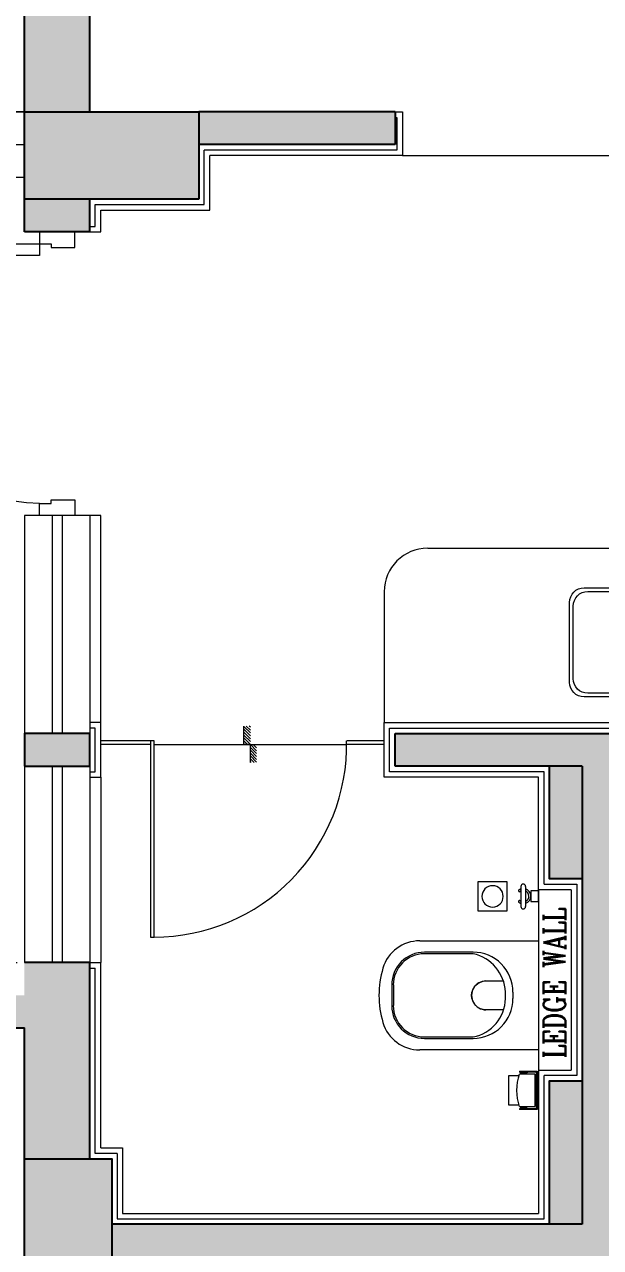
# Model space of a CAD drawing. Header units: inches. Extents: x 211391 to 214260, y -106888 to -102532.
# Drawn here: x 213129.9 to 213209.2, y -106736.6 to -106568.4 of the extents above; entities that cross this region are included whole.
import ezdxf

# ---------------------------------------------------------------- set-up
doc = ezdxf.new("R2010")
doc.units = ezdxf.units.IN
doc.header["$MEASUREMENT"] = 0
doc.linetypes.add('0226--P-00-GA 18.02.10$0$DASH', pattern=[0.35, 0.25, -0.1])
doc.linetypes.add('HIDDEN', pattern=[0.375, 0.25, -0.125])
doc.layers.get('0').update_dxf_attribs({"color": 4})
for name, color, linetype, lineweight in [('BEAM', 90, '0226--P-00-GA 18.02.10$0$DASH', 25), ('counter', 177, 'Continuous', 13), ('DOOR', 2, 'Continuous', 9), ('DROP', 1, 'Continuous', 5), ('FIXTURES', 8, 'Continuous', 9), ('GLASS', 4, 'Continuous', 18), ('HATCH', 251, 'Continuous', 13), ('HIDDEN', 8, 'Continuous', 13), ('STONE', 1, 'Continuous', 18), ('TEXT', 3, 'Continuous', 9), ('WALL', 5, 'Continuous', 25), ('window', 1, 'Continuous', 18)]:
    doc.layers.add(name, color=color, linetype=linetype, lineweight=lineweight)
doc.layers.add('COLUMN', color=6, linetype='Continuous')
doc.layers.get('BEAM').off()
doc.styles.add('dimtext', font='segoeuil.ttf', dxfattribs={"width": 0.8, "height": 3})

# ---------------------------------------------------------------- blocks, each defined once
blk = doc.blocks.new('RJeaT')
at = {"layer": 'FIXTURES', "ltscale": 0.2}
for p, q in [((1938.58, 410.34), (1938.58, 415.34)), ((1938.58, 415.34), (1940.88, 415.34)), ((1938.68, 410.44), (1938.68, 415.24)), ((1938.68, 415.24), (1940.88, 415.24)), ((1940.88, 414.94), (1938.88, 414.94)), ((1938.88, 410.74), (1938.88, 414.94)), ((1939.88, 415.24), (1939.88, 415.14)), ((1939.88, 415.14), (1940.78, 415.14)), ((1939.98, 415.14), (1939.98, 414.94)), ((1940.68, 415.14), (1940.68, 414.94)), ((1940.78, 415.14), (1940.78, 415.24)), ((1940.88, 415.24), (1940.88, 415.34)), ((1942.28, 414.74), (1940.98, 414.74)), ((1942.28, 410.94), (1942.28, 414.74)), ((1938.58, 413.74), (1938.38, 413.74)), ((1938.38, 411.94), (1938.38, 413.74)), ((1938.58, 411.94), (1938.38, 411.94)), ((1940.98, 410.94), (1942.28, 410.94)), ((1940.88, 410.34), (1938.58, 410.34)), ((1940.88, 410.44), (1938.68, 410.44)), ((1938.68, 410.44), (1940.88, 410.44)), ((1938.88, 410.74), (1940.88, 410.74)), ((1939.88, 410.44), (1939.88, 410.54)), ((1939.88, 410.54), (1940.78, 410.54)), ((1939.98, 410.74), (1939.98, 410.54)), ((1940.68, 410.74), (1940.68, 410.54)), ((1940.78, 410.54), (1940.78, 410.44)), ((1940.88, 410.34), (1940.88, 410.44)), ((1940.08, 386.28), (1940.08, 388.92)), ((1942.48, 389.48), (1942.48, 385.68)), ((1946.28, 389.48), (1942.48, 389.48)), ((1946.28, 385.68), (1946.28, 389.48)), ((1939.38, 388.25), (1938.38, 388.25)), ((1938.38, 388.25), (1938.38, 386.85)), ((1939.38, 386.85), (1939.38, 388.25)), ((1938.38, 386.85), (1939.38, 386.85)), ((1942.48, 385.68), (1946.28, 385.68))]:
    blk.add_line(p, q, dxfattribs=at)
at = {"layer": 'FIXTURES'}
for p, q in [((1938.38, 407.57), (1953.87, 407.57)), ((1938.38, 393.37), (1938.38, 407.57)), ((1953.24, 406.09), (1946.91, 406.09)), ((1953.24, 405.88), (1946.91, 405.88)), ((1942.93, 402.34), (1945.23, 402.34)), ((1942.93, 402.34), (1945.23, 402.34)), ((1957.3, 400.47), (1957.3, 401.81)), ((1957.51, 400.47), (1957.51, 401.81)), ((1941.71, 400.89), (1941.71, 400.04)), ((1942.68, 400.89), (1942.68, 400.04)), ((1957.3, 399.12), (1957.3, 400.47)), ((1957.51, 399.12), (1957.51, 400.47)), ((1945.23, 398.59), (1942.96, 398.59)), ((1945.23, 398.59), (1942.96, 398.59)), ((1946.91, 395.05), (1953.24, 395.05)), ((1953.87, 393.37), (1938.38, 393.37)), ((1946.91, 394.84), (1953.24, 394.84))]:
    blk.add_line(p, q, dxfattribs=at)
at = {"layer": 'FIXTURES', "ltscale": 0.2, "extrusion": (0, 0, -1)}
blk.add_line((1940.68, 386.28), (1940.68, 388.92), dxfattribs=at)
at = {"layer": 'FIXTURES'}
for centre, start, end in [((1953.87, 402.57), 16.6739, 90), ((1953.87, 398.37), 270, 343.3261)]:
    blk.add_arc(centre, 5, start, end, dxfattribs=at)
at = {"layer": 'FIXTURES', "ltscale": 0.2}
for centre, start, end in [((1940.38, 388.92), 0, 180), ((1940.38, 386.28), 180, 0)]:
    blk.add_arc(centre, 0.3, start, end, dxfattribs=at)
for centre, major_axis, ratio, start_param, end_param in [((1935.08, 412.84), (0, 6.17), 0.999988, 4.36874, 5.056072), ((1940.38, 387.55), (0, 0.991), 0.999988, 0.339854, 2.833873), ((1940.38, 387.55), (0, 0.743), 0.999988, 0.460571, 2.725879), ((1940.38, 387.55), (0, 0.991), 0.999988, -0.626784, -0.307745), ((1940.38, 387.55), (-0.525, 0.525), 1, -1.412135, -1.201093), ((1940.88, 388.25), (0, 0.124), 0.999988, 2.220239, 5.656431), ((1940.88, 386.85), (0, 0.124), 0.999988, 3.768369, 7.204495), ((1940.38, 387.55), (-0.525, 0.525), 1, 2.771889, 3.025893), ((1940.38, 387.55), (0, 0.991), 0.999988, 3.449295, 3.7684)]:
    blk.add_ellipse(centre, major_axis=major_axis, ratio=ratio, start_param=start_param, end_param=end_param, dxfattribs=at)
at = {"layer": 'FIXTURES'}
for centre, major_axis, ratio, start_param, end_param in [((1946.91, 400.89), (-3.67, 3.67), 1, -0.785398, 0.785398), ((1947.9, 400.76), (-3.69, 3.69), 1, -0.594765, 0.75982), ((1953.24, 401.81), (3.02, 3.02), 1, 5.497787, 7.068583), ((1953.24, 401.81), (-2.88, 2.88), 1, 3.926991, 5.497787), ((1944.14, 400.47), (-15.03, 0), 0.9017, 2.877811, 3.405374), ((1945.23, 400.47), (-1.33, 1.33), 1, 2.356194, 5.497787), ((1946.91, 400.04), (3.67, 3.67), 1, 2.356194, 3.926991), ((1948.1, 400.34), (3.84, 3.84), 1, 2.412384, 3.705746), ((1953.24, 399.12), (2.88, 2.88), 1, 3.926991, 5.497787), ((1953.24, 399.12), (-3.02, 3.02), 1, 2.356194, 3.926991)]:
    blk.add_ellipse(centre, major_axis=major_axis, ratio=ratio, start_param=start_param, end_param=end_param, dxfattribs=at)
at = {"layer": 'FIXTURES', "extrusion": (0, 0, -1)}
blk.add_ellipse((1945.23, 400.47), major_axis=(1.33, 1.33), ratio=1, start_param=-0.785398, end_param=2.356194, dxfattribs=at)
at = {"layer": 'FIXTURES', "ltscale": 0.2, "extrusion": (0, 0, -1)}
blk.add_ellipse((1944.38, 387.58), major_axis=(0, 1.39), ratio=0.999988, start_param=4.213360238e-07, end_param=6.28318572851561, dxfattribs=at)
blk = doc.blocks.new('AETJUEU')
at = {"layer": 'FIXTURES'}
for p, q in [((67937.68, -56339.05), (67936.69, -56339.05)), ((67936.69, -56339.05), (67936.69, -56343.07)), ((67937.68, -56343.07), (67937.68, -56339.05)), ((67936.69, -56340.58), (67927.19, -56340.58)), ((67936.69, -56341.08), (67927.69, -56341.08)), ((67947.19, -56340.58), (67937.68, -56340.58)), ((67946.69, -56341.08), (67937.68, -56341.08)), ((67925.19, -56342.58), (67925.19, -56353.58)), ((67949.19, -56353.58), (67949.19, -56342.58)), ((67925.69, -56343.08), (67925.69, -56353.08)), ((67936.69, -56343.07), (67937.68, -56343.07)), ((67948.69, -56353.08), (67948.69, -56343.08)), ((67927.19, -56355.58), (67947.19, -56355.58)), ((67927.69, -56355.08), (67946.69, -56355.08))]:
    blk.add_line(p, q, dxfattribs=at)
blk.add_circle((67937.19, -56348.08), 0.945, dxfattribs=at)
for centre, start, end in [((67927.19, -56342.58), 90, 180), ((67927.69, -56343.08), 90, 180), ((67946.69, -56343.08), 0, 90), ((67947.19, -56342.58), 0, 90), ((67927.69, -56353.08), 180, 270), ((67946.69, -56353.08), 270, 0), ((67927.19, -56353.58), 180, 270), ((67947.19, -56353.58), 270, 0)]:
    blk.add_arc(centre, 2, start, end, dxfattribs=at)
blk = doc.blocks.new('*X6')
at = {"color": 0}
for p, q in [((-16.8, -3.5), (-13.3, 0)), ((-16.8, -0.8), (-15.9, 0)), ((-16.4, -5.8), (-10.6, 0)), ((-13.8, -5.8), (-8, 0)), ((-11.1, -5.8), (-5.3, 0)), ((-8.5, -5.8), (-2.7, 0)), ((-5.8, -5.8), (0, 0)), ((0, 0), (6, 6)), ((0, 2.7), (3.3, 6)), ((0, 5.3), (0.7, 6)), ((2.7, 0), (8.7, 6)), ((5.3, 0), (11.3, 6)), ((8, 0), (14, 6)), ((10.6, 0), (16.6, 6)), ((13.3, 0), (17, 3.8)), ((15.9, 0), (17, 1.1)), ((-3.2, -5.8), (0, -2.7)), ((-0.5, -5.8), (0, -5.3))]:
    blk.add_line(p, q, dxfattribs=at)
blk = doc.blocks.new('4 UQ46U')
at = {"layer": 'DROP', "lineweight": 5}
blk.add_lwpolyline([(67308.83, -52969.15), (67308.83, -52972.46), (67307.64, -52972.46), (67307.64, -52975.82)], dxfattribs=at)
at = {"layer": 'DROP', "lineweight": 5, "extrusion": (0, 0, -1), "xscale": 0.1972594911858323, "yscale": 0.1972594911858323, "zscale": -0.1972594911858323, "rotation": 270}
blk.add_blockref('*X6', (-67308.83, -52972.46), dxfattribs=at)
blk = doc.blocks.new('79')
at = {"layer": 'COLUMN', "ltscale": 20, "true_color": 0xdd22ba}
h = blk.add_hatch(color=212, dxfattribs=at)
h.dxf.hatch_style = 1
h.paths.add_polyline_path([(213129.89, -104734.04), (213153.89, -104734.04), (213153.89, -104722.04), (213129.89, -104722.04)])
h = blk.add_hatch(color=212, dxfattribs=at)
h.dxf.hatch_style = 1
h.paths.add_polyline_path([(213141.89, -104884.04), (213141.89, -104866.04), (213129.89, -104866.04), (213129.89, -104884.04)])
at = {"layer": 'COLUMN', "ltscale": 20}
for points in [[(213153.89, -104734.04), (213129.89, -104734.04), (213129.89, -104722.04), (213153.89, -104722.04)], [(213129.89, -104866.04), (213141.89, -104866.04), (213141.89, -104884.04), (213129.89, -104884.04)]]:
    blk.add_lwpolyline(points, close=True, dxfattribs=at)
blk = doc.blocks.new('DOOR 3 L')
at = {"layer": 'DOOR'}
for points in [[(1.5, -4.54), (1.5, -3.04), (2, -3.04), (2, -0.04), (0, -0.04), (0, -4.54)], [(34.5, -4.54), (34.5, -3.04), (34, -3.04), (34, -0.04), (36, -0.04), (36, -4.54)]]:
    blk.add_lwpolyline(points, close=True, dxfattribs=at)
blk.add_lwpolyline([(34.5, -4.54, -0.400224), (1.5, -36.04), (1.5, -4.54), (3, -4.54), (3, -36.01)], format="xyb", dxfattribs=at)

msp = doc.modelspace()

# ---------------------------------------------------------------- hatches: boundary and pattern name
at = {"layer": 'HATCH', "ltscale": 15}
h = msp.add_hatch(color=256, dxfattribs=at)
h.dxf.hatch_style = 1
h.paths.add_polyline_path([(213138.89, -106367.4), (213129.89, -106367.4), (213129.89, -106580.4), (213138.89, -106580.4)])
h = msp.add_hatch(color=256, dxfattribs=at)
h.dxf.hatch_style = 1
h.paths.add_polyline_path([(213180.89, -106580.4), (213153.89, -106580.4), (213153.89, -106584.9), (213180.89, -106584.9)])
at = {"layer": 'HATCH'}
h = msp.add_hatch(color=256, dxfattribs=at)
h.dxf.hatch_style = 1
h.paths.add_polyline_path([(213129.89, -106592.4), (213129.89, -106596.9), (213138.89, -106596.9), (213138.89, -106592.4)])
at = {"layer": 'HATCH', "ltscale": 15}
h = msp.add_hatch(color=256, dxfattribs=at)
h.dxf.hatch_style = 1
h.paths.add_polyline_path([(213252.89, -106665.9), (213180.89, -106665.9), (213180.89, -106670.4), (213206.64, -106670.4), (213206.64, -106733.4), (213141.89, -106733.4), (213141.89, -106742.4), (213129.89, -106742.4), (213129.89, -106745.4), (213144.89, -106745.4), (213144.89, -106748.4), (213147.89, -106748.4), (213147.89, -106746.9), (213149.39, -106746.9), (213149.39, -106748.4), (213153.89, -106748.4), (213153.89, -106742.4), (213279.89, -106742.4), (213279.89, -106748.4), (213284.39, -106748.4), (213284.39, -106746.9), (213285.89, -106746.9), (213285.89, -106748.4), (213288.89, -106748.4), (213288.89, -106745.4), (213303.89, -106745.4), (213303.89, -106742.4), (213291.89, -106742.4), (213291.89, -106733.4), (213284.18, -106733.4), (213284.18, -106737.9), (213219.12, -106737.9), (213219.12, -106733.4), (213211.14, -106733.4), (213211.14, -106670.4), (213252.89, -106670.4)])
h = msp.add_hatch(color=256, dxfattribs=at)
h.dxf.hatch_style = 1
h.paths.add_polyline_path([(213129.89, -106670.4), (213138.89, -106670.4), (213138.89, -106665.9), (213129.89, -106665.9)])
h = msp.add_hatch(color=256, dxfattribs=at)
h.dxf.hatch_style = 1
h.paths.add_polyline_path([(213206.64, -106670.4), (213202.14, -106670.4), (213202.14, -106685.89), (213206.64, -106685.89)])
h = msp.add_hatch(color=256, dxfattribs=at)
h.dxf.hatch_style = 1
h.paths.add_polyline_path([(213138.89, -106697.4), (213129.89, -106697.4), (213129.89, -106701.9), (213138.89, -106701.9), (213069.89, -106701.9), (213069.89, -106706.4), (213129.89, -106706.4), (213129.89, -106724.4), (213138.89, -106724.4)])
h = msp.add_hatch(color=256, dxfattribs=at)
h.dxf.hatch_style = 1
h.paths.add_polyline_path([(213206.64, -106713.68), (213202.14, -106713.68), (213202.14, -106733.4), (213206.64, -106733.4)])

# ---------------------------------------------------------------- linework, layer by layer
at = {"layer": 'counter', "ltscale": 20}
for p, q in [((213185.39, -106640.4), (213248.39, -106640.4)), ((213179.39, -106646.4), (213179.39, -106664.4))]:
    msp.add_line(p, q, dxfattribs=at)
msp.add_arc((213185.39, -106646.4), 6, 90, 180, dxfattribs=at)
at = {"layer": 'DROP', "ltscale": 20}
for p, q in [((213181.89, -106586.4), (213251.89, -106586.4)), ((213147.73, -106667.4), (213174.23, -106667.4))]:
    msp.add_line(p, q, dxfattribs=at)
at = {"layer": 'GLASS', "ltscale": 10}
for p, q in [((213147.73, -106666.9), (213140.39, -106666.9)), ((213179.39, -106666.9), (213174.23, -106666.9)), ((213147.23, -106667.4), (213140.39, -106667.4)), ((213179.39, -106667.4), (213174.23, -106667.4))]:
    msp.add_line(p, q, dxfattribs=at)
msp.add_lwpolyline([(213147.23, -106693.9), (213147.73, -106693.9), (213147.73, -106666.9), (213147.23, -106666.9)], close=True, dxfattribs=at)
msp.add_arc((213147.73, -106667.4), 26.5, 270, 1.0709, dxfattribs=at)
at = {"layer": 'HIDDEN', "linetype": 'HIDDEN', "ltscale": 20}
for points in [[(213129.89, -106580.4), (213069.89, -106580.4), (213069.89, -106701.9)], [(213129.89, -106589.4), (213078.89, -106589.4), (213078.89, -106697.4), (213129.89, -106697.4)]]:
    msp.add_lwpolyline(points, dxfattribs=at)
at = {"layer": 'STONE'}
for p, q in [((213154.64, -106593.15), (213154.64, -106585.65)), ((213155.39, -106593.9), (213155.39, -106586.4)), ((213140.39, -106635.9), (213138.89, -106635.9)), ((213140.39, -106664.4), (213140.39, -106635.9)), ((213140.39, -106636.15), (213140.39, -106635.9)), ((213140.39, -106664.4), (213138.89, -106664.4)), ((213139.64, -106665.15), (213138.89, -106665.15)), ((213139.64, -106671.15), (213139.64, -106665.15)), ((213140.39, -106671.9), (213140.39, -106664.4)), ((213138.89, -106671.15), (213139.64, -106671.15)), ((213138.89, -106671.9), (213140.39, -106671.9)), ((213140.39, -106671.9), (213140.39, -106697.4)), ((213201.39, -106686.64), (213205.89, -106686.64)), ((213205.89, -106686.64), (213205.89, -106712.93)), ((213205.14, -106687.39), (213200.64, -106687.39)), ((213200.64, -106687.39), (213200.64, -106712.18)), ((213205.14, -106687.39), (213205.14, -106712.18)), ((213138.89, -106697.4), (213140.39, -106697.4)), ((213138.89, -106698.15), (213139.64, -106698.15)), ((213139.64, -106723.65), (213139.64, -106698.15)), ((213140.39, -106722.9), (213140.39, -106697.4)), ((213200.64, -106712.18), (213205.14, -106712.18)), ((213200.64, -106712.18), (213200.64, -106731.9)), ((213205.89, -106712.93), (213201.39, -106712.93)), ((213201.39, -106732.65), (213201.39, -106712.93)), ((213142.64, -106723.65), (213139.64, -106723.65))]:
    msp.add_line(p, q, dxfattribs=at)
for points in [[(213180.89, -106581.15), (213181.14, -106581.15), (213181.14, -106585.65), (213154.64, -106585.65)], [(213180.89, -106580.4), (213181.89, -106580.4), (213181.89, -106586.4), (213155.39, -106586.4)], [(213138.89, -106596.15), (213139.64, -106596.15), (213139.64, -106593.15), (213154.64, -106593.15)], [(213138.89, -106596.9), (213140.39, -106596.9), (213140.39, -106593.9), (213155.39, -106593.9)], [(213200.64, -106687.39), (213200.64, -106671.9), (213179.39, -106671.9), (213179.39, -106664.4), (213254.39, -106664.4), (213254.39, -106671.9), (213212.64, -106671.9), (213212.64, -106731.9), (213220.62, -106731.9), (213220.62, -106736.4)], [(213201.39, -106686.64), (213201.39, -106671.15), (213180.14, -106671.15), (213180.14, -106665.15), (213253.64, -106665.15), (213253.64, -106671.15), (213211.89, -106671.15), (213211.89, -106732.65), (213219.87, -106732.65), (213219.87, -106737.15), (213283.43, -106737.15)], [(213140.39, -106722.9), (213143.39, -106722.9), (213143.39, -106731.9), (213200.64, -106731.9)], [(213142.64, -106723.65), (213142.64, -106732.65), (213201.39, -106732.65)]]:
    msp.add_lwpolyline(points, dxfattribs=at)
at = {"layer": 'WALL', "ltscale": 20}
for p, q in [((213129.89, -106580.4), (213129.89, -106367.4)), ((213138.89, -106580.4), (213138.89, -106367.4)), ((213180.89, -106580.4), (213153.89, -106580.4)), ((213180.89, -106580.4), (213180.89, -106584.9)), ((213180.89, -106584.9), (213153.89, -106584.9)), ((213180.89, -106670.4), (213180.89, -106665.9)), ((213180.89, -106665.9), (213252.89, -106665.9)), ((213206.64, -106670.4), (213180.89, -106670.4)), ((213206.64, -106670.4), (213206.64, -106733.4)), ((213129.89, -106724.4), (213129.89, -106706.4)), ((213206.64, -106733.4), (213141.89, -106733.4))]:
    msp.add_line(p, q, dxfattribs=at)
at = {"layer": 'WALL', "ltscale": 25}
for p, q in [((213129.89, -106596.9), (213129.89, -106592.4)), ((213138.89, -106596.9), (213138.89, -106592.4)), ((213138.89, -106596.9), (213129.89, -106596.9))]:
    msp.add_line(p, q, dxfattribs=at)
at = {"layer": 'WALL'}
for p, q in [((213138.89, -106697.4), (213129.89, -106697.4)), ((213138.89, -106724.4), (213138.89, -106697.4)), ((213069.89, -106706.4), (213129.89, -106706.4))]:
    msp.add_line(p, q, dxfattribs=at)
msp.add_lwpolyline([(213129.89, -106670.4), (213138.89, -106670.4), (213138.89, -106665.9), (213129.89, -106665.9)], close=True, dxfattribs=at)
for points in [[(213206.64, -106685.89), (213202.14, -106685.89), (213202.14, -106670.42)], [(213202.14, -106733.4), (213202.14, -106713.68), (213206.64, -106713.68)]]:
    msp.add_lwpolyline(points, dxfattribs=at)
at = {"layer": 'window', "ltscale": 20}
for p, q in [((213129.89, -106635.9), (213129.89, -106665.9)), ((213138.89, -106635.9), (213129.89, -106635.9)), ((213133.71, -106635.9), (213133.71, -106665.9)), ((213135.07, -106635.9), (213135.07, -106665.9)), ((213138.89, -106635.9), (213138.89, -106665.9)), ((213129.89, -106670.4), (213129.89, -106697.4)), ((213133.71, -106670.4), (213133.71, -106697.4)), ((213135.07, -106670.4), (213135.07, -106697.4)), ((213138.89, -106670.4), (213138.89, -106697.4))]:
    msp.add_line(p, q, dxfattribs=at)
for points in [[(213069.89, -106701.9), (213069.89, -106580.4), (213129.89, -106580.4)], [(213074.39, -106701.9), (213074.39, -106584.9), (213129.89, -106584.9)]]:
    msp.add_lwpolyline(points, dxfattribs=at)

# ---------------------------------------------------------------- block references
at = {"layer": 'BEAM'}
msp.add_blockref('79', (0, -1858.36), dxfattribs=at)
at = {"layer": 'DOOR', "ltscale": 5, "xscale": 1.083333333333283, "yscale": 1.083333333333283, "zscale": 1.083333333333283, "rotation": 270.0000000001931}
msp.add_blockref('DOOR 3 L', (213136.87, -106596.9), dxfattribs=at)
at = {"layer": 'FIXTURES', "xscale": -1, "rotation": 180}
msp.add_blockref('AETJUEU', (145279.71, -163001.44), dxfattribs=at)
at = {"layer": 'FIXTURES', "xscale": 1.056338028168694, "yscale": 1.056338028168694, "zscale": 1.056338028168694, "rotation": 180}
msp.add_blockref('RJeaT', (215248.22, -106278.88), dxfattribs=at)
at = {"layer": 'WALL', "xscale": -0.7535655759087191, "yscale": 0.7535655759087191, "zscale": 0.7535655759087191, "rotation": 180}
msp.add_blockref('4 UQ46U', (162439.36, -146585.62), dxfattribs=at)

# ---------------------------------------------------------------- texts
at = {"layer": 'TEXT', "insert": (213204.32, -106700.25, 0), "char_height": 3, "width": 26.6717, "attachment_point": 8, "rotation": 90, "style": 'dimtext'}
msp.add_mtext('\\A1;{\\Fromanc|c0;LEDGE WALL}', dxfattribs=at)

doc.saveas('drawing.dxf')
